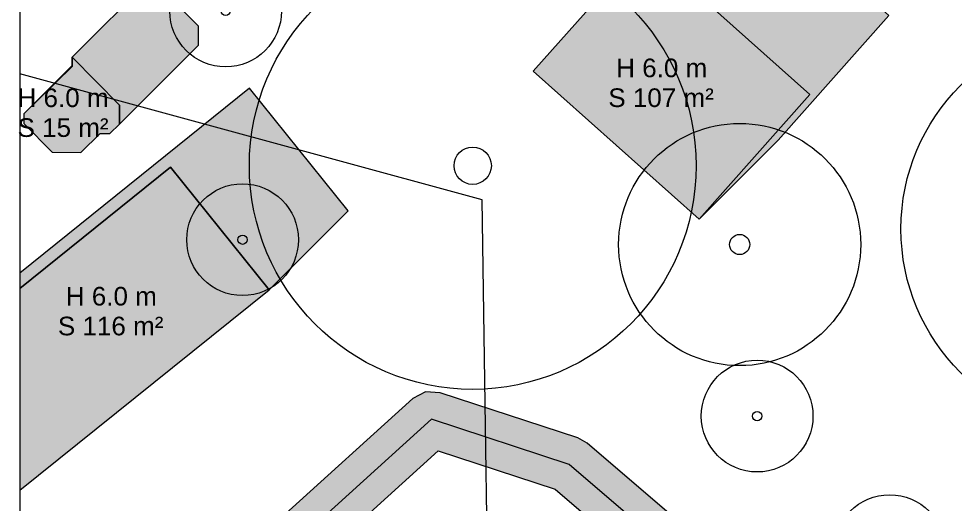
# Model space of a CAD drawing. Header units: metres. Extents: x -3 to 687, y -1 to 1371.
# Drawn here: x -0.1 to 50.2, y 120.2 to 146.2 of the extents above; entities that cross this region are included whole.
import ezdxf

# ---------------------------------------------------------------- set-up
doc = ezdxf.new("R2010")
doc.units = ezdxf.units.M
doc.header["$MEASUREMENT"] = 0
for name, color, linetype, lineweight, true_color in [('TPX_BUILDING_AREAS_TEXT', 7, 'CONTINUOUS', 0, 0x000000), ('TPX_BUILDING_HEIGHTS_TEXT', 7, 'CONTINUOUS', 0, 0x000000), ('TPX_BUILDINGS', 7, 'CONTINUOUS', 0, 0x000000), ('TPX_BUILDINGS_HATCH', 7, 'CONTINUOUS', 0, 0xf0f0f0), ('TPX_BUILDINGS_SHADOWS_HATCH', 7, 'CONTINUOUS', 0, 0x000000), ('TPX_BUILDINGS_SHADOWS_OUTLINES', 7, 'CONTINUOUS', 0, 0x000000), ('TPX_CONTOUR_LINES_5M', 7, 'CONTINUOUS', 0, 0x969696), ('TPX_FRAME_PROJECT', 7, 'CONTINUOUS', 0, 0x000000), ('TPX_ROADS_AXES', 7, 'CONTINUOUS', 0, 0x323232), ('TPX_ROADS_CONTOURS', 7, 'CONTINUOUS', 0, 0x646464), ('TPX_ROADS_HATCH', 7, 'CONTINUOUS', 0, 0xc8c8c8), ('TPX_VEGETATION_TREES_INDIVIDUAL', 7, 'CONTINUOUS', 0, 0x136734)]:
    doc.layers.add(name, color=color, linetype=linetype, lineweight=lineweight, true_color=true_color)
doc.styles.add('TPX_TEXTE', font='arial.ttf')

# ---------------------------------------------------------------- blocks, each defined once
blk = doc.blocks.new('TREETR005_CR065')
at = {"layer": 'TPX_VEGETATION_TREES_INDIVIDUAL'}
for radius in [6.5, 0.542]:
    blk.add_circle((0, 0, 0.036), radius, dxfattribs=at)
blk = doc.blocks.new('TREETR010_CR120')
at = {"layer": 'TPX_VEGETATION_TREES_INDIVIDUAL'}
for radius in [12, 1]:
    blk.add_circle((0, 0, 0.036), radius, dxfattribs=at)
blk = doc.blocks.new('TREETR003_CR030')
at = {"layer": 'TPX_VEGETATION_TREES_INDIVIDUAL'}
for radius in [3, 0.25]:
    blk.add_circle((0, 0, 0.036), radius, dxfattribs=at)
blk = doc.blocks.new('TREETR010_CR109')
at = {"layer": 'TPX_VEGETATION_TREES_INDIVIDUAL'}
for radius in [10.86, 0.958]:
    blk.add_circle((0, 0, 0.036), radius, dxfattribs=at)

msp = doc.modelspace()

# ---------------------------------------------------------------- hatches: boundary and pattern name
at = {"layer": 'TPX_BUILDINGS_HATCH'}
for points in [[(33.53, 150.119), (27.568, 143.437), (36.481, 135.493), (42.433, 142.175), (33.53, 150.119)], [(0.214, 141.141), (0.209, 140.631), (1.726, 139.087), (3.267, 139.072), (4.311, 140.082), (4.818, 140.077), (5.34, 140.582), (5.35, 141.601), (2.809, 144.186), (2.804, 143.676), (0.214, 141.141)], [(0, 131.766), (0, 120.936), (13.382, 131.692), (8.094, 138.272), (0, 131.766)]]:
    msp.add_hatch(color=256, dxfattribs=at).paths.add_polyline_path(points)
at = {"layer": 'TPX_BUILDINGS_SHADOWS_HATCH'}
for points in [[(37.772, 154.362), (33.53, 150.119), (42.433, 142.175), (36.481, 135.493), (40.724, 139.736), (46.676, 146.417), (42.725, 149.943), (42.574, 149.788), (39.204, 153.085), (37.772, 154.362)], [(7.051, 148.429), (2.809, 144.186), (5.35, 141.601), (5.34, 140.582), (9.582, 144.824), (9.592, 145.844), (7.051, 148.429)], [(2.809, 144.186), (2.804, 143.732), (2.804, 143.732), (2.809, 144.186)], [(2.804, 143.732), (0.214, 141.141), (2.804, 143.676), (2.804, 143.732)], [(0, 132.599), (0, 131.766), (8.094, 138.272), (13.382, 131.692), (17.624, 135.935), (12.336, 142.514), (0, 132.599)]]:
    msp.add_hatch(color=256, dxfattribs=at).paths.add_polyline_path(points)
at = {"layer": 'TPX_ROADS_HATCH'}
msp.add_hatch(color=256, dxfattribs=at).paths.add_polyline_path([(0, 52.473), (0, 50.183), (46.497, 10.302), (37.931, 0.664), (37.701, 0), (40.017, 0), (48.668, 9.734), (48.683, 9.751), (95.003, 64.245), (128.98, 35.14), (116.379, 0.513), (116.401, 0), (119.385, 0), (131.62, 33.621), (144.541, 23.267), (144.726, 23.15), (169.031, 11.216), (165.266, 0.327), (165.286, 0), (167.269, 0), (171.21, 11.397), (171.189, 12.105), (170.705, 12.622), (145.706, 24.897), (132.232, 35.693), (132.241, 35.719), (132.117, 35.963), (132.105, 36.237), (131.867, 36.455), (131.721, 36.742), (96.19, 67.178), (30.475, 123.465), (29.966, 123.751), (22.57, 126.173), (21.791, 126.214), (21.096, 125.859), (0, 106.752), (0, 103.257), (1.007, 103.617), (22.464, 123.051), (28.75, 120.993), (93.484, 65.547), (47.809, 11.812), (0.651, 52.26), (0, 52.473)])

# ---------------------------------------------------------------- linework, layer by layer
at = {"layer": 'TPX_BUILDINGS', "elevation": 0.042}
for points in [[(33.53, 150.119), (27.568, 143.437), (36.481, 135.493), (42.433, 142.175)], [(0.214, 141.141), (0.209, 140.631), (1.726, 139.087), (3.267, 139.072), (4.311, 140.082), (4.818, 140.077), (5.34, 140.582), (5.35, 141.601), (2.809, 144.186), (2.804, 143.676)], [(0, 131.766), (0, 120.936), (13.382, 131.692), (8.094, 138.272)]]:
    msp.add_lwpolyline(points, close=True, dxfattribs=at)
at = {"layer": 'TPX_BUILDINGS_SHADOWS_OUTLINES', "elevation": 0.039}
for points in [[(37.772, 154.362), (33.53, 150.119), (42.433, 142.175), (36.481, 135.493), (40.724, 139.736), (46.676, 146.417), (42.725, 149.943), (42.574, 149.788), (39.204, 153.085)], [(7.051, 148.429), (2.809, 144.186), (5.35, 141.601), (5.34, 140.582), (9.582, 144.824), (9.592, 145.844)], [(2.809, 144.186), (2.804, 143.732), (2.804, 143.732)], [(2.804, 143.732), (0.214, 141.141), (2.804, 143.676)], [(0, 132.599), (0, 131.766), (8.094, 138.272), (13.382, 131.692), (17.624, 135.935), (12.336, 142.514)]]:
    msp.add_lwpolyline(points, close=True, dxfattribs=at)
at = {"layer": 'TPX_CONTOUR_LINES_5M', "elevation": 0.048}
msp.add_lwpolyline([(0, 92.059), (13.102, 92.059), (25.282, 106.182), (24.83, 136.52), (0, 143.29)], dxfattribs=at)
at = {"layer": 'TPX_FRAME_PROJECT', "elevation": 0}
msp.add_lwpolyline([(0, 0), (681.314, 0), (681.314, 1365.202), (0, 1365.202)], close=True, dxfattribs=at)
at = {"layer": 'TPX_ROADS_AXES', "elevation": 0.03}
msp.add_lwpolyline([(130.745, 35.603), (95.215, 66.039), (29.499, 122.326), (22.103, 124.747), (0, 104.729)], dxfattribs=at)
at = {"layer": 'TPX_ROADS_CONTOURS', "elevation": 0.027}
for points in [[(96.19, 67.178), (30.475, 123.465), (29.966, 123.751), (22.57, 126.173), (21.791, 126.214), (21.096, 125.859), (0, 106.752)], [(1.007, 103.617), (22.464, 123.051), (28.75, 120.993), (93.484, 65.547)]]:
    msp.add_lwpolyline(points, dxfattribs=at)

# ---------------------------------------------------------------- block references
at = {"layer": 'TPX_VEGETATION_TREES_INDIVIDUAL'}
for name, p in [('TREETR010_CR120', (24.32, 138.355, 0.036)), ('TREETR003_CR030', (11.048, 146.659, 0.036)), ('TREETR010_CR109', (58.183, 134.962, 0.036)), ('TREETR005_CR065', (38.659, 134.128, 0.036)), ('TREETR003_CR030', (11.957, 134.386, 0.036)), ('TREETR003_CR030', (39.598, 124.921, 0.036)), ('TREETR003_CR030', (46.718, 117.698, 0.036))]:
    msp.add_blockref(name, p, dxfattribs=at)

# ---------------------------------------------------------------- texts
at = {"layer": 'TPX_BUILDING_AREAS_TEXT', "style": 'TPX_TEXTE'}
for s, p in [('S 107 m²', (31.602, 141.506, 0.045)), ('S 15 m²', (-0.131, 139.902, 0.045)), ('S 116 m²', (2.036, 129.254, 0.045))]:
    msp.add_text(s, height=1, dxfattribs=at).set_placement(p)
at = {"layer": 'TPX_BUILDING_HEIGHTS_TEXT', "style": 'TPX_TEXTE'}
for p in [(32.027, 143.106, 0.045), (-0.131, 141.502, 0.045), (2.461, 130.854, 0.045)]:
    msp.add_text('H 6.0 m', height=1, dxfattribs=at).set_placement(p)

doc.saveas('drawing.dxf')
